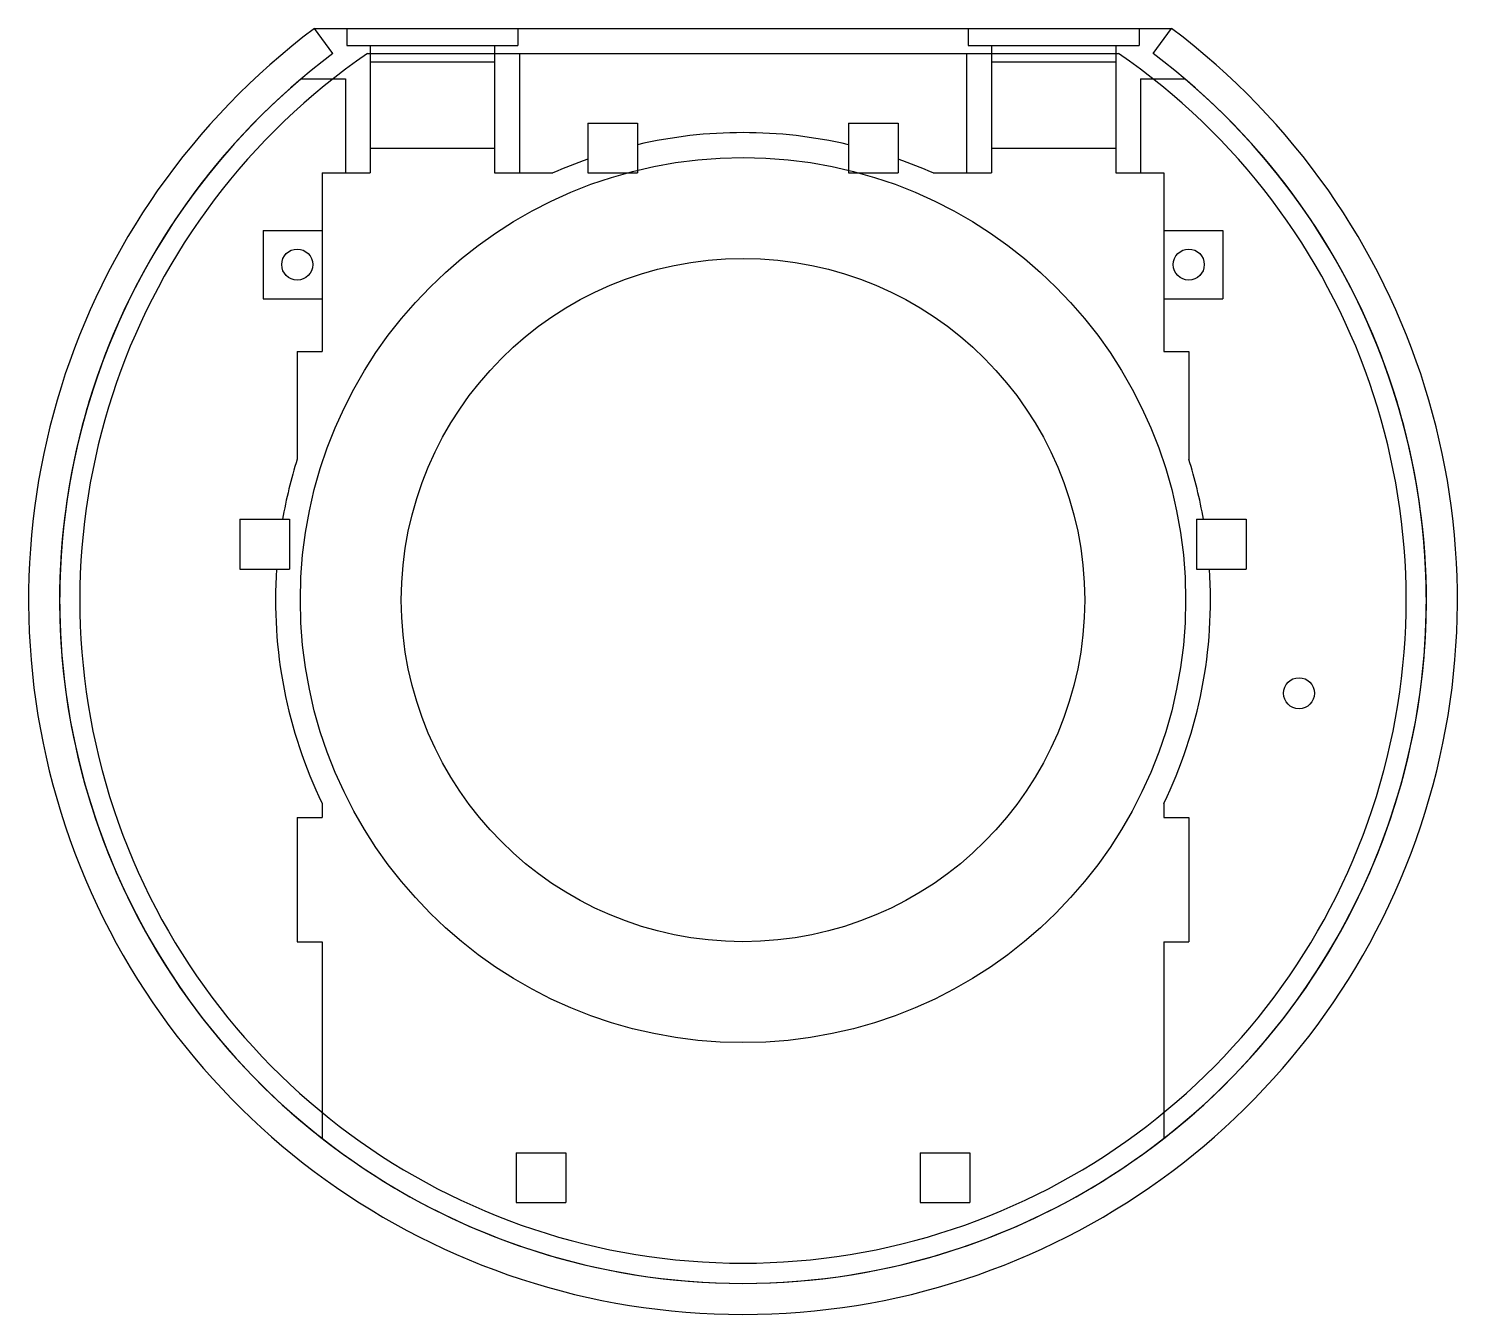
# Model space of a CAD drawing. Header units: millimetres. Extents: x -23 to 23, y -23 to 18.4.
import ezdxf

# ---------------------------------------------------------------- set-up
doc = ezdxf.new("R2010")
doc.units = ezdxf.units.MM
for name, color, linetype in [('Z0p6_RIM', 1, 'Continuous'), ('Z1p5_LEDGE_SPIGOTS_POSTS_B', 3, 'Continuous'), ('Z4p0_POSTS_HOODS', 5, 'Continuous'), ('Z5p61_OPTICAL_AXIS', 1, 'Continuous'), ('Z6p0_THICK_ROOF', 3, 'Continuous'), ('Z7p0_RECESS', 5, 'Continuous')]:
    doc.layers.add(name, color=color, linetype=linetype)

msp = doc.modelspace()

# ---------------------------------------------------------------- linework, layer by layer
at = {"layer": 'Z0p6_RIM'}
for p, q in [((-13.2, 17.6), (-13.8, 18.4)), ((13.2, 17.6), (13.8, 18.4))]:
    msp.add_line(p, q, dxfattribs=at)
for radius in [23, 22]:
    msp.add_arc((0, 0), radius, 126.8699, 53.1301, dxfattribs=at)
at = {"layer": 'Z1p5_LEDGE_SPIGOTS_POSTS_B'}
for p, q in [((-13.8, 18.4), (13.8, 18.4)), ((-12.086, 17.6), (12.086, 17.6))]:
    msp.add_line(p, q, dxfattribs=at)
for centre in [(-14.35, 10.8), (14.35, 10.8)]:
    msp.add_circle(centre, 0.5, dxfattribs=at)
for radius, start, end in [(23, 126.8699, 53.1301), (21.35, 124.4767, 55.5233)]:
    msp.add_arc((0, 0), radius, start, end, dxfattribs=at)
at = {"layer": 'Z4p0_POSTS_HOODS'}
for p, q in [((-13.8, 18.4), (13.8, 18.4)), ((-7.2, 17.6), (-7.2, 13.75)), ((-7.2, 17.6), (7.2, 17.6)), ((7.2, 17.6), (7.2, 13.75)), ((-12, 17.325), (-8, 17.325)), ((-12, 17.325), (-12, 13.75)), ((-8, 17.325), (-8, 13.75)), ((8, 17.325), (12, 17.325)), ((8, 17.325), (8, 13.75)), ((12, 17.325), (12, 13.75)), ((-14.221, 16.786), (-12.8, 16.786)), ((-12.8, 16.786), (-12.8, 13.75)), ((12.8, 16.786), (14.221, 16.786)), ((12.8, 16.786), (12.8, 13.75)), ((-5, 15.35), (-5, 13.75)), ((-5, 15.35), (-3.4, 15.35)), ((-3.4, 15.35), (-3.4, 13.75)), ((3.4, 15.35), (5, 15.35)), ((3.4, 15.35), (3.4, 13.75)), ((5, 15.35), (5, 13.75)), ((-12.8, 13.75), (-12, 13.75)), ((-8, 13.75), (-7.2, 13.75)), ((-5, 13.75), (-3.4, 13.75)), ((3.4, 13.75), (5, 13.75)), ((7.2, 13.75), (8, 13.75)), ((12, 13.75), (12.8, 13.75)), ((-15.45, 11.9), (-15.45, 9.7)), ((-15.45, 11.9), (-13.55, 11.9)), ((-13.55, 11.9), (-13.55, 9.7)), ((13.55, 11.9), (15.45, 11.9)), ((13.55, 11.9), (13.55, 9.7)), ((15.45, 11.9), (15.45, 9.7)), ((-15.45, 9.7), (-13.55, 9.7)), ((13.55, 9.7), (15.45, 9.7)), ((-16.2, 2.6), (-14.6, 2.6)), ((-16.2, 2.6), (-16.2, 1)), ((-14.6, 2.6), (-14.6, 1)), ((14.6, 2.6), (16.2, 2.6)), ((14.6, 2.6), (14.6, 1)), ((16.2, 2.6), (16.2, 1)), ((-16.2, 1), (-14.6, 1)), ((14.6, 1), (16.2, 1)), ((-7.3, -17.8), (-5.7, -17.8)), ((-7.3, -17.8), (-7.3, -19.4)), ((-5.7, -17.8), (-5.7, -19.4)), ((5.7, -17.8), (7.3, -17.8)), ((5.7, -17.8), (5.7, -19.4)), ((7.3, -17.8), (7.3, -19.4)), ((-7.3, -19.4), (-5.7, -19.4)), ((5.7, -19.4), (7.3, -19.4))]:
    msp.add_line(p, q, dxfattribs=at)
for radius, start, end in [(23, 126.8699, 53.1301), (22, 130.2714, 49.7286)]:
    msp.add_arc((0, 0), radius, start, end, dxfattribs=at)
at = {"layer": 'Z5p61_OPTICAL_AXIS'}
for p, q in [((-12.75, 18.4), (-12.75, 17.85)), ((-7.25, 18.4), (-7.25, 17.85)), ((7.25, 18.4), (7.25, 17.85)), ((12.75, 18.4), (12.75, 17.85)), ((-13.8, 18.4), (-12.75, 18.4)), ((-7.25, 18.4), (7.25, 18.4)), ((12.75, 18.4), (13.8, 18.4)), ((-12.75, 17.85), (-12, 17.85)), ((-12, 17.85), (-12, 14.55)), ((-8, 17.85), (-8, 14.55)), ((-8, 17.85), (-7.25, 17.85)), ((-7.2, 17.6), (-7.2, 13.75)), ((-7.2, 17.6), (7.2, 17.6)), ((7.2, 17.6), (7.2, 13.75)), ((7.25, 17.85), (8, 17.85)), ((8, 17.85), (8, 14.55)), ((12, 17.85), (12, 14.55)), ((12, 17.85), (12.75, 17.85)), ((-14.221, 16.786), (-12.8, 16.786)), ((-12.8, 16.786), (-12.8, 13.75)), ((12.8, 16.786), (12.8, 13.75)), ((12.8, 16.786), (14.221, 16.786)), ((-5, 15.35), (-5, 14.195)), ((-5, 15.35), (-3.4, 15.35)), ((-3.4, 15.35), (-3.4, 14.661)), ((3.4, 15.35), (3.4, 14.661)), ((3.4, 15.35), (5, 15.35)), ((5, 15.35), (5, 14.195)), ((-12, 14.55), (-8, 14.55)), ((8, 14.55), (12, 14.55)), ((-13.55, 13.75), (-13.55, 11.9)), ((-13.55, 13.75), (-12.8, 13.75)), ((-7.2, 13.75), (-6.119, 13.75)), ((6.119, 13.75), (7.2, 13.75)), ((12.8, 13.75), (13.55, 13.75)), ((13.55, 13.75), (13.55, 11.9)), ((-15.45, 11.9), (-15.45, 9.7)), ((-15.45, 11.9), (-13.55, 11.9)), ((13.55, 11.9), (15.45, 11.9)), ((15.45, 11.9), (15.45, 9.7)), ((-15.45, 9.7), (-13.55, 9.7)), ((-13.55, 9.7), (-13.55, 8)), ((13.55, 9.7), (15.45, 9.7)), ((13.55, 9.7), (13.55, 8)), ((-14.35, 8), (-14.35, 4.537)), ((-14.35, 8), (-13.55, 8)), ((13.55, 8), (14.35, 8)), ((14.35, 8), (14.35, 4.537)), ((-16.2, 2.6), (-16.2, 1)), ((-16.2, 2.6), (-14.824, 2.6)), ((14.824, 2.6), (16.2, 2.6)), ((16.2, 2.6), (16.2, 1)), ((-16.2, 1), (-15.017, 1)), ((15.017, 1), (16.2, 1)), ((-13.55, -6.55), (-13.55, -7)), ((13.55, -6.55), (13.55, -7)), ((-14.35, -7), (-14.35, -11)), ((-14.35, -7), (-13.55, -7)), ((13.55, -7), (14.35, -7)), ((14.35, -7), (14.35, -11)), ((-14.35, -11), (-13.55, -11)), ((-13.55, -11), (-13.55, -17.332)), ((13.55, -11), (14.35, -11)), ((13.55, -11), (13.55, -17.332))]:
    msp.add_line(p, q, dxfattribs=at)
msp.add_circle((0, 0), 11, dxfattribs=at)
for radius, start, end in [(23, 126.8699, 53.1301), (22, 130.2714, -128.018), (22, -51.982, 49.7286), (15.05, 76.9434, 103.0566), (15.05, 109.4039, 113.9893), (15.05, 66.0107, 70.5961), (15.05, 162.4565, 170.0518), (15.05, 9.9482, 17.5435), (15.05, 176.1902, -154.2018), (15.05, -25.7982, 3.8098)]:
    msp.add_arc((0, 0), radius, start, end, dxfattribs=at)
at = {"layer": 'Z6p0_THICK_ROOF'}
for p, q in [((-12.75, 18.4), (-12.75, 17.85)), ((-7.25, 18.4), (-7.25, 17.85)), ((7.25, 18.4), (7.25, 17.85)), ((12.75, 18.4), (12.75, 17.85)), ((-13.8, 18.4), (-12.75, 18.4)), ((-7.25, 18.4), (7.25, 18.4)), ((12.75, 18.4), (13.8, 18.4)), ((-12.75, 17.85), (-12, 17.85)), ((-12, 17.85), (-12, 14.55)), ((-8, 17.85), (-8, 14.55)), ((-8, 17.85), (-7.25, 17.85)), ((-7.2, 17.6), (-7.2, 13.75)), ((-7.2, 17.6), (7.2, 17.6)), ((7.2, 17.6), (7.2, 13.75)), ((7.25, 17.85), (8, 17.85)), ((8, 17.85), (8, 14.55)), ((12, 17.85), (12, 14.55)), ((12, 17.85), (12.75, 17.85)), ((-14.221, 16.786), (-12.8, 16.786)), ((-12.8, 16.786), (-12.8, 13.75)), ((12.8, 16.786), (12.8, 13.75)), ((12.8, 16.786), (14.221, 16.786)), ((-5, 15.35), (-5, 14.195)), ((-5, 15.35), (-3.4, 15.35)), ((-3.4, 15.35), (-3.4, 14.661)), ((3.4, 15.35), (3.4, 14.661)), ((3.4, 15.35), (5, 15.35)), ((5, 15.35), (5, 14.195)), ((-12, 14.55), (-8, 14.55)), ((8, 14.55), (12, 14.55)), ((-13.55, 13.75), (-13.55, 11.9)), ((-13.55, 13.75), (-12.8, 13.75)), ((-7.2, 13.75), (-6.119, 13.75)), ((6.119, 13.75), (7.2, 13.75)), ((12.8, 13.75), (13.55, 13.75)), ((13.55, 13.75), (13.55, 11.9)), ((-15.45, 11.9), (-15.45, 9.7)), ((-15.45, 11.9), (-13.55, 11.9)), ((13.55, 11.9), (15.45, 11.9)), ((15.45, 11.9), (15.45, 9.7)), ((-15.45, 9.7), (-13.55, 9.7)), ((-13.55, 9.7), (-13.55, 8)), ((13.55, 9.7), (15.45, 9.7)), ((13.55, 9.7), (13.55, 8)), ((-14.35, 8), (-14.35, 4.537)), ((-14.35, 8), (-13.55, 8)), ((13.55, 8), (14.35, 8)), ((14.35, 8), (14.35, 4.537)), ((-16.2, 2.6), (-16.2, 1)), ((-16.2, 2.6), (-14.824, 2.6)), ((14.824, 2.6), (16.2, 2.6)), ((16.2, 2.6), (16.2, 1)), ((-16.2, 1), (-15.017, 1)), ((15.017, 1), (16.2, 1)), ((-13.55, -6.55), (-13.55, -7)), ((13.55, -6.55), (13.55, -7)), ((-14.35, -7), (-14.35, -11)), ((-14.35, -7), (-13.55, -7)), ((13.55, -7), (14.35, -7)), ((14.35, -7), (14.35, -11)), ((-14.35, -11), (-13.55, -11)), ((-13.55, -11), (-13.55, -17.332)), ((13.55, -11), (14.35, -11)), ((13.55, -11), (13.55, -17.332))]:
    msp.add_line(p, q, dxfattribs=at)
msp.add_circle((0, 0), 11, dxfattribs=at)
for radius, start, end in [(23, 126.8699, 53.1301), (22, 130.2714, -128.018), (22, -51.982, 49.7286), (15.05, 76.9434, 103.0566), (15.05, 109.4039, 113.9893), (15.05, 66.0107, 70.5961), (15.05, 162.4565, 170.0518), (15.05, 9.9482, 17.5435), (15.05, 176.1902, -154.2018), (15.05, -25.7982, 3.8098)]:
    msp.add_arc((0, 0), radius, start, end, dxfattribs=at)
at = {"layer": 'Z7p0_RECESS'}
for p, q in [((-12.75, 18.4), (-12.75, 17.85)), ((-7.25, 18.4), (-7.25, 17.85)), ((7.25, 18.4), (7.25, 17.85)), ((12.75, 18.4), (12.75, 17.85)), ((-13.8, 18.4), (-12.75, 18.4)), ((-7.25, 18.4), (7.25, 18.4)), ((12.75, 18.4), (13.8, 18.4)), ((-12.75, 17.85), (-7.25, 17.85)), ((7.25, 17.85), (12.75, 17.85))]:
    msp.add_line(p, q, dxfattribs=at)
for centre, radius in [((0, 0), 14.25), ((17.9, -3), 0.5)]:
    msp.add_circle(centre, radius, dxfattribs=at)
msp.add_arc((0, 0), 23, 126.8699, 53.1301, dxfattribs=at)

doc.saveas('drawing.dxf')
